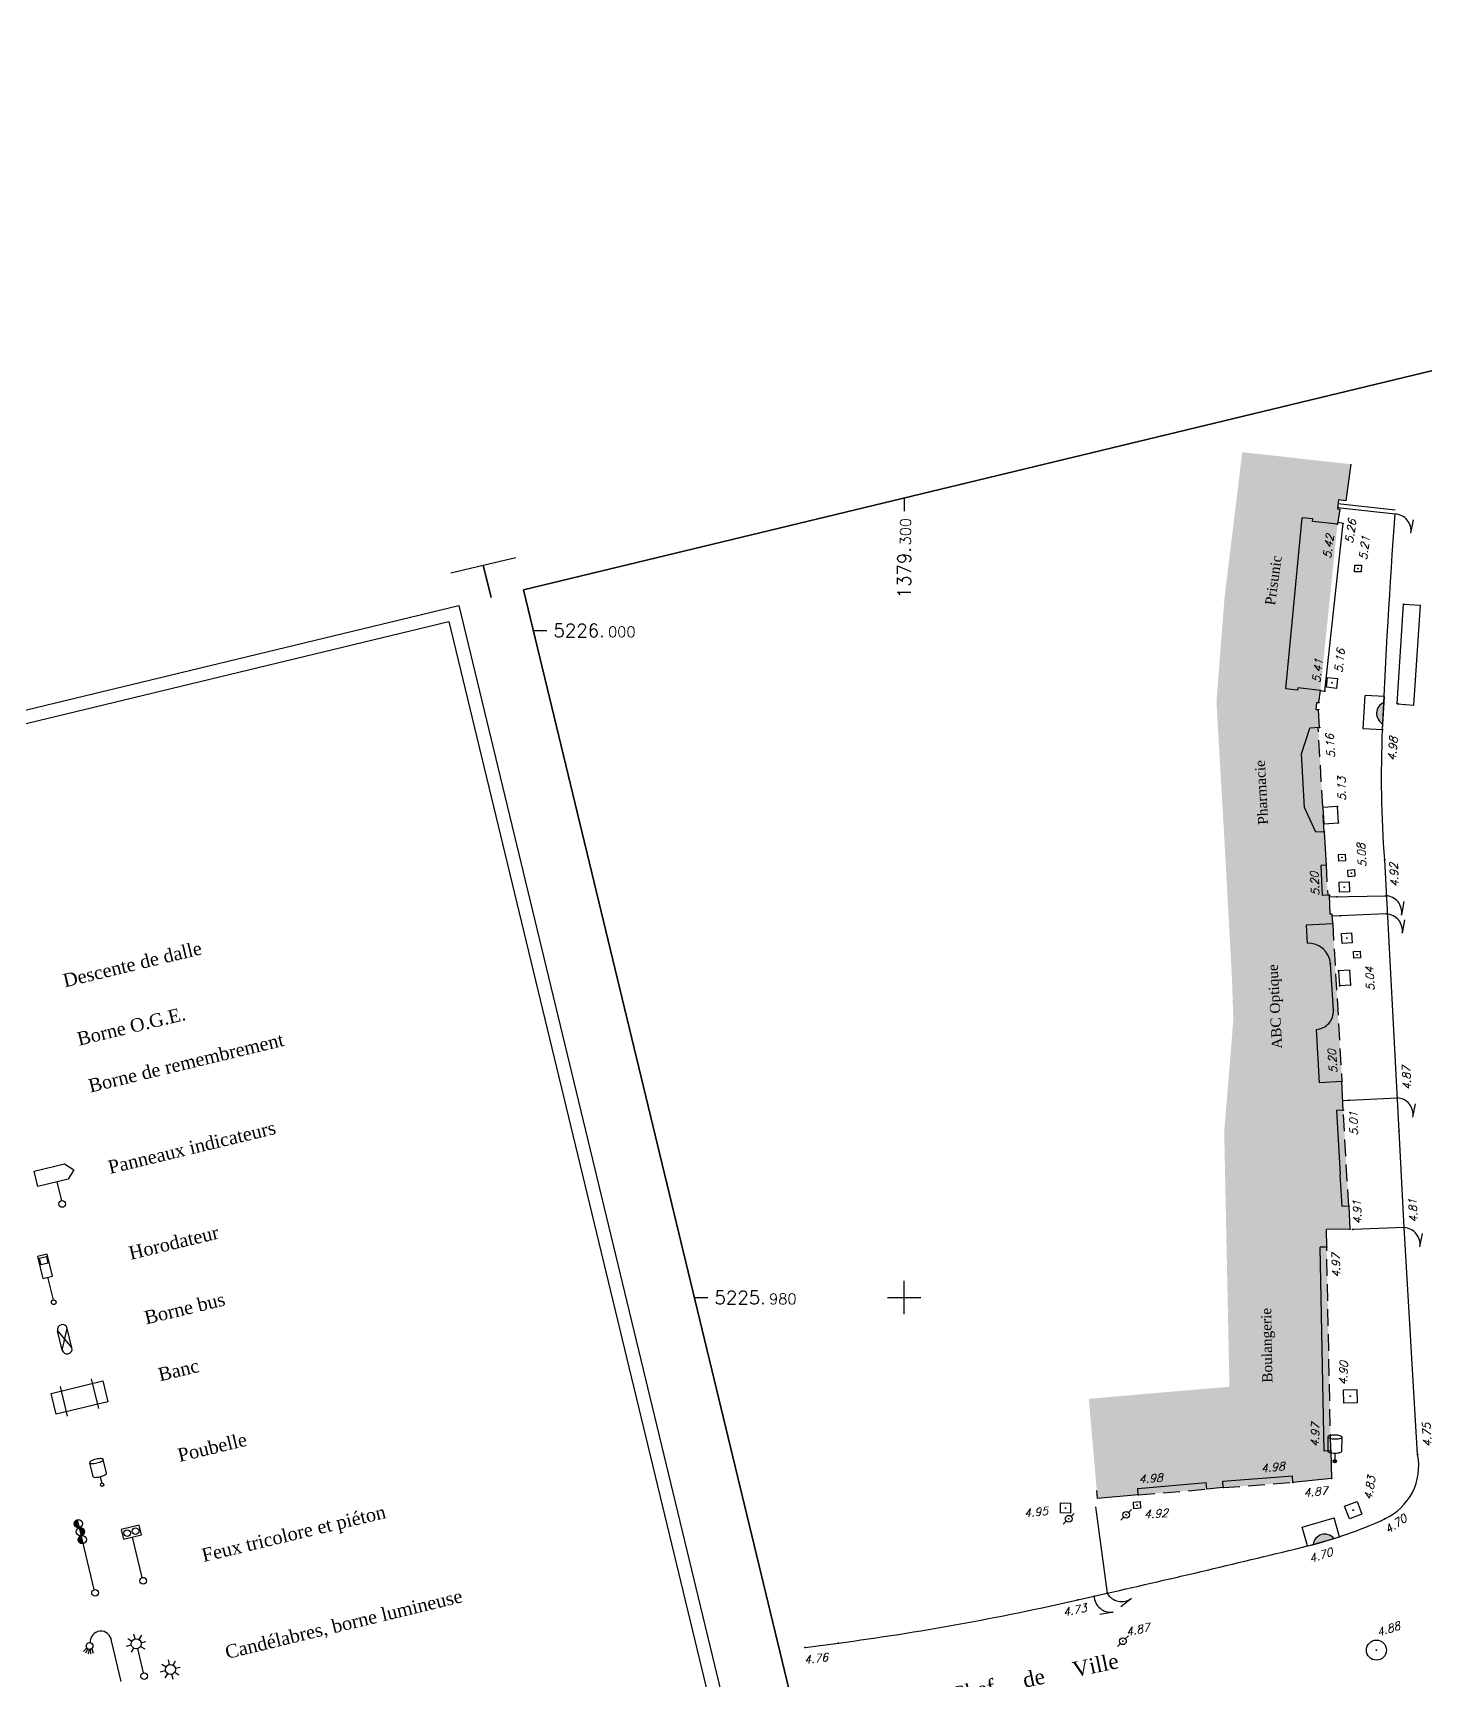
# Model space of a CAD drawing. Header units: metres. Extents: x 1379206 to 1379549, y 5225925 to 5226061.
# Drawn here: x 1379273.89 to 1379315.61, y 5225968.53 to 5226017.92 of the extents above; entities that cross this region are included whole.
import ezdxf
from ezdxf.enums import TextEntityAlignment as Align

# ---------------------------------------------------------------- set-up
doc = ezdxf.new("R2010")
doc.units = ezdxf.units.M
doc.header["$LTSCALE"] = 2
doc.header["$PDMODE"] = 32
doc.header["$PDSIZE"] = 0.02
doc.linetypes.add('CACHE', pattern=[0.375, 0.25, -0.125])
doc.layers.get('0').update_dxf_attribs({"color": 2})
for name, color, linetype in [('AEP_BC_RON', 4, 'Continuous'), ('BA_COMMERC', 7, 'Continuous'), ('BA_INDIVID', 7, 'Continuous'), ('BA_SEUIL', 8, 'Continuous'), ('BA_SURPLOM', 5, 'CACHE'), ('BA_VITRINE', 6, 'Continuous'), ('BANDE_PIET', 7, 'Continuous'), ('BORD_FE', 7, 'Continuous'), ('BORDURETTE', 7, 'Continuous'), ('CARTOUCHE', 7, 'Continuous'), ('EP_ACCODRA', 5, 'Continuous'), ('EP_AVALOIR', 5, 'Continuous'), ('Etat des Lieux', 7, 'Continuous'), ('EU_BRANCH', 3, 'Continuous'), ('EU_REGARD', 3, 'Continuous'), ('MO_POUBEL', 7, 'Continuous'), ('SYMBOLE', 7, 'Continuous'), ('TopoAlt', 7, 'Continuous'), ('Topojis', 7, 'Continuous'), ('TXT_NAT_BA', 7, 'Continuous'), ('TXT_ROUTE', 7, 'Continuous')]:
    doc.layers.add(name, color=color, linetype=linetype)
doc.styles.get("Standard").update_dxf_attribs({"font": 'romans.shx'})
doc.styles.add('TNR', font='times.ttf', dxfattribs={"width": 0.999})

# ---------------------------------------------------------------- blocks, each defined once
blk = doc.blocks.new('CB008')
blk.add_hatch(color=0).paths.add_polyline_path([(0.174, 0), (0.826, 0, 0.642037)])
at = {"color": 0}
for points in [[(0, 0.586), (1, 0.586)], [(0, 0), (0, 0.586)], [(1, 0), (1, 0.586)], [(0, 0), (0.174, 0)], [(0.174, 0), (0.826, 0)], [(0.826, 0), (1, 0)]]:
    blk.add_lwpolyline(points, dxfattribs=at)
blk.add_arc((0.5, -0.149), 0.358, 24.596, 155.404, dxfattribs=at)
blk = doc.blocks.new('Tcpoint')
at = {"color": 0}
blk.add_point((0, 0), dxfattribs=at)
at = {"layer": 'TopoAlt'}
blk.add_attdef('ALT', (0.2, 0.2), '', height=0.24, dxfattribs=at)
blk = doc.blocks.new('CB012')
at = {"color": 0}
blk.add_line((0, 0), (0, 0), dxfattribs=at)
blk.add_lwpolyline([(-0.1, -0.1), (-0.1, 0.1), (0.1, 0.1), (0.1, -0.1)], close=True, dxfattribs=at)
blk = doc.blocks.new('CB013')
at = {"color": 0}
blk.add_line((0, 0), (0, 0), dxfattribs=at)
blk.add_lwpolyline([(-0.15, -0.15), (-0.15, 0.15), (0.15, 0.15), (0.15, -0.15)], close=True, dxfattribs=at)
blk = doc.blocks.new('CB001')
at = {"color": 0, "linetype": 'Continuous'}
for p, q in [((0, 1), (0, 0)), ((0, 1), (1, 1)), ((0, 0), (1, 0)), ((1, 1), (1, 0))]:
    blk.add_line(p, q, dxfattribs=at)
blk = doc.blocks.new('CB014')
at = {"color": 0}
blk.add_line((0, 0), (0, 0), dxfattribs=at)
blk.add_lwpolyline([(-0.2, -0.2), (-0.2, 0.2), (0.2, 0.2), (0.2, -0.2)], close=True, dxfattribs=at)
blk = doc.blocks.new('u014')
at = {"color": 0}
blk.add_line((0, 0), (0, 0), dxfattribs=at)
blk.add_circle((0, 0), 0.3, dxfattribs=at)
blk = doc.blocks.new('a001')
at = {"color": 0}
for points in [[(0.160355, 0.160355), (0.070711, 0.070711)], [(-0.070711, -0.070711), (-0.160355, -0.160355)]]:
    blk.add_lwpolyline(points, dxfattribs=at)
blk.add_circle((0, 0), 0.1, dxfattribs=at)
blk = doc.blocks.new('CB020')
at = {"color": 0}
for p, q in [((-0.212, 0.729), (-0.212, 0.304)), ((0.212, 0.304), (0.212, 0.729)), ((0, 0.248), (0, 0.05))]:
    blk.add_line(p, q, dxfattribs=at)
blk.add_lwpolyline([(-0.212, 0.729, 0.254607), (-0.203, 0.712, 0.078184), (-0.15, 0.688, 0.037786), (-0.087, 0.677, 0.027603), (0, 0.672, 0.027603), (0.087, 0.677, 0.037786), (0.15, 0.688, 0.078184), (0.203, 0.712, 0.254607), (0.212, 0.729, 0.254607), (0.203, 0.745, 0.078184), (0.15, 0.769, 0.037786), (0.087, 0.781, 0.027603), (0, 0.785, 0.027603), (-0.087, 0.781, 0.037786), (-0.15, 0.769, 0.078184), (-0.203, 0.745, 0.254607)], format="xyb", close=True, dxfattribs=at)
blk.add_circle((0, 0), 0.05, dxfattribs=at)
for centre, radius, start, end in [((-0.192, 0.304), 0.0197, 180, 237.1376), ((-0.102, 0.445), 0.187, 237.1376, 255.0197), ((-0.041, 0.673), 0.423, 255.0197, 263.6754), ((0, 1.039), 0.792, 263.6754, 270), ((0, 1.039), 0.792, 270, 276.3246), ((0.041, 0.673), 0.423, 276.3246, 284.9803), ((0.102, 0.445), 0.187, 284.9803, 302.8624), ((0.192, 0.304), 0.0197, 302.8624, 0)]:
    blk.add_arc(centre, radius, start, end, dxfattribs=at)

msp = doc.modelspace()

# ---------------------------------------------------------------- hatches: boundary and pattern name
at = {"layer": 'BA_COMMERC'}
msp.add_hatch(color=9, dxfattribs=at).paths.add_polyline_path([(1379310.131, 5226005.347), (1379309.596, 5226000.935), (1379309.518, 5225999.926), (1379309.359, 5225997.856), (1379309.54, 5225994.713), (1379309.593, 5225993.796), (1379309.647, 5225992.803), (1379309.825, 5225989.535), (1379309.864, 5225988.318), (1379309.591, 5225984.978), (1379309.663, 5225981.45), (1379309.747, 5225977.322), (1379309.322, 5225977.29), (1379308.808, 5225977.246), (1379306.758, 5225977.069), (1379305.533, 5225976.963), (1379305.791, 5225973.975), (1379307.016, 5225974.08), (1379309.066, 5225974.257), (1379309.564, 5225974.3), (1379311.651, 5225974.458), (1379312.811, 5225974.571), (1379312.787, 5225975.402), (1379312.662, 5225981.511), (1379312.652, 5225982.04), (1379313.359, 5225982.054), (1379313.325, 5225982.742), (1379313.155, 5225985.618), (1379313.119, 5225986.48), (1379312.842, 5225991.208), (1379312.825, 5225991.496), (1379312.764, 5225991.492), (1379312.746, 5225992.062), (1379312.692, 5225992.059), (1379312.642, 5225992.967), (1379312.588, 5225993.964), (1379312.408, 5225997.087), (1379312.448, 5225997.09), (1379312.421, 5225997.624), (1379312.351, 5225997.626), (1379312.367, 5225997.846), (1379312.427, 5225997.844), (1379312.473, 5225998.204), (1379312.984, 5226003.186), (1379313.057, 5226003.64), (1379312.983, 5226003.65), (1379313.013, 5226003.919), (1379313.237, 5226003.888), (1379313.387, 5226004.986), (1379310.152, 5226005.344)])

# ---------------------------------------------------------------- linework, layer by layer
at = {"layer": 'BA_INDIVID'}
for points in [[(1379313.387, 5226004.986), (1379313.237, 5226003.888), (1379313.013, 5226003.919), (1379312.983, 5226003.65), (1379313.057, 5226003.64), (1379312.984, 5226003.186)], [(1379312.984, 5226003.186), (1379312.239, 5226003.267), (1379312.247, 5226003.346), (1379311.929, 5226003.381)], [(1379312.473, 5225998.204), (1379311.797, 5225998.278), (1379311.789, 5225998.208), (1379311.441, 5225998.246)], [(1379312.448, 5225997.09), (1379312.421, 5225997.624), (1379312.351, 5225997.626), (1379312.367, 5225997.846), (1379312.427, 5225997.844), (1379312.473, 5225998.204)], [(1379312.448, 5225997.09), (1379312.159, 5225997.073)], [(1379312.588, 5225993.964), (1379312.338, 5225993.949)], [(1379312.642, 5225992.967), (1379312.483, 5225992.958)], [(1379312.746, 5225992.062), (1379312.54, 5225992.051)], [(1379312.842, 5225991.208), (1379312.825, 5225991.496), (1379312.764, 5225991.492), (1379312.746, 5225992.062)], [(1379312.842, 5225991.208), (1379312.044, 5225991.162)], [(1379313.119, 5225986.48), (1379312.45, 5225986.441)], [(1379313.155, 5225985.618), (1379313.119, 5225986.48)], [(1379313.155, 5225985.618), (1379312.955, 5225985.606)], [(1379313.325, 5225982.742), (1379313.125, 5225982.73)], [(1379313.359, 5225982.054), (1379312.652, 5225982.04)], [(1379312.662, 5225981.511), (1379312.652, 5225982.04)], [(1379312.662, 5225981.511), (1379312.463, 5225981.507)], [(1379312.787, 5225975.402), (1379312.587, 5225975.398)], [(1379309.564, 5225974.3), (1379309.549, 5225974.499)], [(1379311.651, 5225974.458), (1379311.636, 5225974.657)], [(1379307.016, 5225974.08), (1379305.791, 5225973.975), (1379305.77, 5225974.214)], [(1379307.016, 5225974.08), (1379306.999, 5225974.279)], [(1379309.066, 5225974.257), (1379309.049, 5225974.456)]]:
    msp.add_lwpolyline(points, dxfattribs=at)
at = {"layer": 'BA_INDIVID', "flags": 128}
for points in [[(1379312.588, 5225993.964), (1379312.642, 5225992.967)], [(1379313.325, 5225982.742), (1379313.359, 5225982.054)], [(1379312.787, 5225975.402), (1379312.811, 5225974.571), (1379311.651, 5225974.458)], [(1379309.564, 5225974.3), (1379309.066, 5225974.257)]]:
    msp.add_lwpolyline(points, dxfattribs=at)
at = {"layer": 'BA_SEUIL', "flags": 128}
for points in [[(1379311.441, 5225998.246), (1379311.929, 5226003.381)], [(1379311.995, 5225994.69), (1379311.903, 5225996.298)], [(1379312.483, 5225992.958), (1379312.532, 5225992.051)]]:
    msp.add_lwpolyline(points, dxfattribs=at)
at = {"layer": 'BA_SEUIL'}
for points in [[(1379312.044, 5225991.162), (1379312.075, 5225990.625)], [(1379312.45, 5225986.441), (1379312.356, 5225988.04)], [(1379313.125, 5225982.73), (1379313.069, 5225983.688)], [(1379312.587, 5225975.398), (1379312.463, 5225981.507)]]:
    msp.add_lwpolyline(points, dxfattribs=at)
at = {"layer": 'BA_SURPLOM', "flags": 128}
for points in [[(1379312.588, 5225993.964), (1379312.408, 5225997.087)], [(1379312.642, 5225992.967), (1379312.692, 5225992.059)], [(1379312.842, 5225991.208), (1379313.119, 5225986.48)], [(1379313.325, 5225982.742), (1379313.155, 5225985.618)], [(1379312.787, 5225975.402), (1379312.662, 5225981.511)], [(1379307.016, 5225974.08), (1379309.066, 5225974.257)], [(1379309.564, 5225974.3), (1379311.651, 5225974.458)]]:
    msp.add_lwpolyline(points, dxfattribs=at)
at = {"layer": 'BA_VITRINE', "flags": 128}
for points in [[(1379311.903, 5225996.298), (1379312.159, 5225997.073)], [(1379312.338, 5225993.949), (1379311.995, 5225994.69)], [(1379312.864, 5225988.613), (1379312.777, 5225990.004)], [(1379312.955, 5225985.606), (1379313.069, 5225983.688)], [(1379309.549, 5225974.499), (1379311.636, 5225974.657)]]:
    msp.add_lwpolyline(points, dxfattribs=at)
at = {"layer": 'BA_VITRINE'}
msp.add_lwpolyline([(1379306.999, 5225974.279), (1379309.049, 5225974.456)], dxfattribs=at)
for centre, radius, start, end in [((1379312.114, 5225989.962), 0.664, 3.6013, 93.3475), ((1379312.325, 5225988.579), 0.54, 273.3475, 3.6013)]:
    msp.add_arc(centre, radius, start, end, dxfattribs=at)
at = {"layer": 'BANDE_PIET'}
for points in [[(1379314.772, 5225997.799), (1379314.968, 5226000.789)], [(1379314.968, 5226000.789), (1379315.473, 5226000.756)], [(1379315.277, 5225997.766), (1379315.473, 5226000.756)], [(1379314.772, 5225997.799), (1379315.277, 5225997.766)]]:
    msp.add_lwpolyline(points, dxfattribs=at)
at = {"layer": 'BORD_FE'}
msp.add_lwpolyline([(1379297.027, 5225969.503), (1379298.025, 5225969.638, 0.022404), (1379305.202, 5225970.936), (1379306.08, 5225971.135, 0.004776), (1379312.085, 5225972.552, 0.047673), (1379314.402, 5225973.363, 0.346445), (1379315.389, 5225975.296), (1379314.982, 5225982.096), (1379314.831, 5225984.993), (1379314.401, 5225993.124, -0.0297), (1379314.339, 5225997.022, -0.007014), (1379314.712, 5226003.494)], format="xyb", dxfattribs=at)
at = {"layer": 'BORDURETTE'}
msp.add_lwpolyline([(1379312.472, 5225998.199), (1379312.606, 5225998.183), (1379313.152, 5226003.209), (1379312.992, 5226003.235)], dxfattribs=at)
at = {"layer": 'CARTOUCHE', "color": 0}
for p, q in [((1379275.582, 5225975.046), (1379275.681, 5225974.634)), ((1379276.094, 5225974.733), (1379275.994, 5225975.146)), ((1379275.901, 5225974.628), (1379275.947, 5225974.436))]:
    msp.add_line(p, q, dxfattribs=at)
at = {"layer": 'CARTOUCHE', "flags": 128}
msp.add_lwpolyline([(1379288.591, 5226001.221), (1379531.615, 5226059.866), (1379545.08, 5226004.068), (1379302.055, 5225945.423)], close=True, dxfattribs=at)
msp.add_lwpolyline([(1379287.619, 5226000.987), (1379287.384, 5226001.959), (1379288.356, 5226002.193)], dxfattribs=at)
at = {"layer": 'CARTOUCHE'}
msp.add_lwpolyline([(1379286.412, 5226001.724), (1379287.384, 5226001.959), (1379287.619, 5226000.987)], dxfattribs=at)
for points in [[(1379247.763, 5225991.369), (1379286.646, 5226000.752), (1379300.111, 5225944.954), (1379261.227, 5225935.57)], [(1379248.245, 5225991.074), (1379286.351, 5226000.269), (1379299.629, 5225945.249), (1379261.522, 5225936.053)]]:
    msp.add_lwpolyline(points, close=True, dxfattribs=at)
at = {"layer": 'CARTOUCHE', "color": 0}
for points in [[(1379273.924, 5225983.787), (1379274.831, 5225984.006), (1379275.113, 5225983.834), (1379274.941, 5225983.553), (1379274.034, 5225983.334)], [(1379274.474, 5225980.643), (1379274.474, 5225980.643), (1379274.316, 5225981.304), (1379274.018, 5225981.233), (1379274.179, 5225980.572), (1379274.179, 5225980.572)], [(1379274.086, 5225981.18), (1379274.288, 5225981.228), (1379274.336, 5225981.027), (1379274.135, 5225980.979)], [(1379274.428, 5225977.124), (1379275.984, 5225977.5), (1379276.134, 5225976.878), (1379274.578, 5225976.502)], [(1379276.6, 5225972.752), (1379277.143, 5225972.883), (1379277.073, 5225973.174), (1379276.53, 5225973.043)]]:
    msp.add_lwpolyline(points, close=True, dxfattribs=at)
for points in [[(1379274.601, 5225983.471), (1379274.738, 5225982.904)], [(1379274.326, 5225980.607), (1379274.326, 5225980.607), (1379274.49, 5225979.927)], [(1379274.762, 5225978.423), (1379274.622, 5225979.006)], [(1379274.622, 5225979.006), (1379275.054, 5225978.493)], [(1379274.762, 5225978.423), (1379274.913, 5225979.076)], [(1379275.054, 5225978.493), (1379274.913, 5225979.076)], [(1379275.855, 5225976.669), (1379275.64, 5225977.558)], [(1379274.922, 5225976.444), (1379274.707, 5225977.333)], [(1379275.724, 5225971.242), (1379275.217, 5225973.342)], [(1379277.163, 5225971.607), (1379276.872, 5225972.818)]]:
    msp.add_lwpolyline(points, dxfattribs=at)
msp.add_lwpolyline([(1379275.582, 5225975.046, 0.254607), (1379275.594, 5225975.032, 0.078184), (1379275.652, 5225975.022, 0.037786), (1379275.715, 5225975.025, 0.027603), (1379275.801, 5225975.041, 0.027603), (1379275.885, 5225975.066, 0.037786), (1379275.943, 5225975.092, 0.078184), (1379275.989, 5225975.128, 0.254607), (1379275.994, 5225975.146, 0.254607), (1379275.981, 5225975.16, 0.078184), (1379275.924, 5225975.17, 0.037786), (1379275.861, 5225975.167, 0.027603), (1379275.775, 5225975.151, 0.027603), (1379275.691, 5225975.126, 0.037786), (1379275.633, 5225975.1, 0.078184), (1379275.587, 5225975.064, 0.254607)], format="xyb", close=True, dxfattribs=at)
at = {"layer": 'CARTOUCHE', "color": 0, "const_width": 0.124}
for points in [[(1379275.232, 5225973.282, 0.414214), (1379275.186, 5225973.207, 1)], [(1379275.186, 5225973.207, 0.414214), (1379275.261, 5225973.161, 1)], [(1379275.319, 5225972.921, 0.414214), (1379275.364, 5225972.996, 0.414214), (1379275.29, 5225973.041, 1)], [(1379275.348, 5225972.801, 0.414214), (1379275.302, 5225972.726, 1)], [(1379275.302, 5225972.726, 0.414214), (1379275.377, 5225972.681, 1)]]:
    msp.add_lwpolyline(points, format="xyb", dxfattribs=at)
at = {"layer": 'CARTOUCHE', "color": 6}
for points in [[(1379276.534, 5225968.485), (1379276.238, 5225969.71)], [(1379276.689, 5225969.549), (1379276.835, 5225969.584)], [(1379276.724, 5225969.776), (1379276.852, 5225969.698)], [(1379276.945, 5225969.765), (1379276.91, 5225969.911)], [(1379277.137, 5225969.875), (1379277.059, 5225969.747)], [(1379277.126, 5225969.654), (1379277.272, 5225969.69)], [(1379275.498, 5225969.497), (1379275.403, 5225969.391)], [(1379275.528, 5225969.467), (1379275.465, 5225969.342)], [(1379275.566, 5225969.453), (1379275.537, 5225969.316)], [(1379275.603, 5225969.454), (1379275.611, 5225969.313)], [(1379275.646, 5225969.475), (1379275.694, 5225969.339)], [(1379276.902, 5225969.491), (1379276.824, 5225969.363)], [(1379277.016, 5225969.473), (1379277.016, 5225969.473), (1379277.191, 5225968.744)], [(1379277.108, 5225969.541), (1379277.236, 5225969.463)], [(1379277.935, 5225969.14), (1379277.97, 5225968.995)], [(1379278.083, 5225968.977), (1379278.161, 5225969.105)], [(1379277.713, 5225968.778), (1379277.859, 5225968.814)], [(1379277.749, 5225969.005), (1379277.877, 5225968.927)], [(1379277.849, 5225968.593), (1379277.927, 5225968.721)], [(1379278.04, 5225968.703), (1379278.075, 5225968.557)], [(1379278.133, 5225968.771), (1379278.261, 5225968.692)], [(1379278.151, 5225968.884), (1379278.297, 5225968.919)]]:
    msp.add_lwpolyline(points, dxfattribs=at)
at = {"layer": 'CARTOUCHE', "color": 0}
for centre, radius in [((1379274.761, 5225982.806), 0.1), ((1379274.507, 5225979.859), 0.07), ((1379275.959, 5225974.388), 0.05), ((1379275.246, 5225973.222), 0.124), ((1379275.304, 5225972.981), 0.124), ((1379276.711, 5225972.933), 0.1), ((1379276.962, 5225972.994), 0.1), ((1379275.362, 5225972.741), 0.124), ((1379277.187, 5225971.51), 0.1), ((1379275.747, 5225971.145), 0.1)]:
    msp.add_circle(centre, radius, dxfattribs=at)
at = {"layer": 'CARTOUCHE', "color": 6}
for centre, radius in [((1379275.582, 5225969.552), 0.101), ((1379276.98, 5225969.619), 0.15), ((1379277.215, 5225968.647), 0.1), ((1379278.005, 5225968.849), 0.15)]:
    msp.add_circle(centre, radius, dxfattribs=at)
at = {"layer": 'CARTOUCHE', "color": 0}
for centre, radius, start, end in [((1379274.767, 5225979.041), 0.15, 13.5668, 193.5668), ((1379274.908, 5225978.458), 0.15, 193.5668, 13.5668), ((1379275.7, 5225974.638), 0.0197, 193.5668, 250.7045), ((1379275.756, 5225974.796), 0.187, 250.7045, 268.5865), ((1379275.761, 5225975.032), 0.423, 268.5865, 277.2422), ((1379275.715, 5225975.398), 0.792, 277.2422, 283.5668), ((1379275.715, 5225975.398), 0.792, 283.5668, 289.8914), ((1379275.84, 5225975.051), 0.423, 289.8914, 298.5472), ((1379275.953, 5225974.844), 0.187, 298.5472, 316.4292), ((1379276.074, 5225974.729), 0.0197, 316.4292, 13.5668)]:
    msp.add_arc(centre, radius, start, end, dxfattribs=at)
at = {"layer": 'CARTOUCHE', "color": 6}
msp.add_arc((1379275.921, 5225969.68), 0.318, 5.4367, 185.4367, dxfattribs=at)
at = {"layer": 'EP_ACCODRA', "flags": 128}
for points in [[(1379312.987, 5226003.69), (1379314.712, 5226003.494)], [(1379313.001, 5226003.81), (1379314.712, 5226003.622)], [(1379312.748, 5225992.01), (1379314.435, 5225992.048)], [(1379314.455, 5225991.5), (1379312.829, 5225991.43)], [(1379313.143, 5225985.907), (1379314.774, 5225985.988)], [(1379314.982, 5225982.096), (1379313.446, 5225982.04)], [(1379305.735, 5225973.729), (1379306.08, 5225971.135)], [(1379306.262, 5225970.566), (1379305.859, 5225970.498)], [(1379306.813, 5225970.981), (1379306.491, 5225970.729)]]:
    msp.add_lwpolyline(points, dxfattribs=at)
at = {"layer": 'EP_ACCODRA'}
for points in [[(1379315.187, 5226002.915), (1379315.262, 5226003.317)], [(1379314.91, 5225991.47), (1379314.985, 5225991.871)], [(1379314.931, 5225990.922), (1379315.005, 5225991.323)], [(1379315.249, 5225985.41), (1379315.323, 5225985.811)], [(1379315.457, 5225981.518), (1379315.532, 5225981.919)]]:
    msp.add_lwpolyline(points, dxfattribs=at)
for centre, start, end in [((1379314.686, 5226002.988), 351.7217, 87.0591), ((1379314.409, 5225991.542), 351.7217, 87.0591), ((1379314.429, 5225990.994), 351.7217, 87.0591), ((1379314.748, 5225985.483), 351.7217, 87.0591), ((1379314.956, 5225981.591), 351.7217, 87.0591), ((1379306.198, 5225971.068), 181.9048, 277.2422), ((1379306.516, 5225971.392), 210.4669, 305.8043)]:
    msp.add_arc(centre, 0.506, start, end, dxfattribs=at)
at = {"layer": 'Etat des Lieux'}
for p, q in [((1379300, 5226003.974), (1379300, 5226003.574)), ((1379288.885, 5226000), (1379289.285, 5226000)), ((1379300, 5225979.5), (1379300, 5225980.5)), ((1379293.712, 5225980), (1379294.112, 5225980)), ((1379299.5, 5225980), (1379300.5, 5225980))]:
    msp.add_line(p, q, dxfattribs=at)
at = {"layer": 'Etat des Lieux', "flags": 128}
msp.add_lwpolyline([(1379302.055, 5225945.423), (1379545.08, 5226004.068), (1379531.615, 5226059.866), (1379288.591, 5226001.221)], close=True, dxfattribs=at)
at = {"layer": 'SYMBOLE', "flags": 128}
msp.add_lwpolyline([(1379312.574, 5225994.207), (1379313.014, 5225994.232), (1379312.985, 5225994.718), (1379312.546, 5225994.692)], close=True, dxfattribs=at)

# ---------------------------------------------------------------- block references
at = {"layer": 'AEP_BC_RON', "rotation": 359.5638940269182}
for p in [(1379304.93, 5225973.369), (1379306.652, 5225973.485), (1379306.556, 5225969.694)]:
    msp.add_blockref('a001', p, dxfattribs=at)
at = {"layer": 'EP_AVALOIR'}
for p, rotation in [((1379314.339, 5225997.022), 86.70070757908904), ((1379312.085, 5225972.552), 16.04920618737698)]:
    msp.add_blockref('CB008', p, dxfattribs=dict(at, rotation=rotation))
at = {"layer": 'EU_BRANCH'}
for name, p, rotation in [('CB013', (1379312.821, 5225998.43), 83.79760279618257), ('CB013', (1379313.191, 5225992.308), 273.0331215587182), ('CB013', (1379313.269, 5225990.778), 93.34754304482375), ('CB014', (1379313.368, 5225977.042), 91.17014403995863), ('CB013', (1379304.835, 5225973.689), 359.5638940269182), ('CB014', (1379313.458, 5225973.625), 200.6823156869733)]:
    msp.add_blockref(name, p, dxfattribs=dict(at, rotation=rotation))
at = {"layer": 'EU_REGARD', "rotation": 359.5638940269182}
msp.add_blockref('u014', (1379314.153, 5225969.429), dxfattribs=at)
at = {"layer": 'MO_POUBEL', "rotation": 359.5638940269182}
msp.add_blockref('CB020', (1379312.905, 5225975.09), dxfattribs=at)
at = {"layer": 'SYMBOLE'}
for p, rotation in [((1379313.601, 5226001.862), 359.5638940269182), ((1379313.12, 5225993.189), 270.9068291018216), ((1379313.402, 5225992.724), 273.0331215587182), ((1379313.574, 5225990.278), 273.0331215587182), ((1379306.977, 5225973.773), 4.929051768421803)]:
    msp.add_blockref('CB012', p, dxfattribs=dict(at, rotation=rotation))
at = {"layer": 'SYMBOLE', "xscale": 0.4545796037351629, "yscale": 0.328230469537692, "rotation": 273.7446097343495}
msp.add_blockref('CB001', (1379313.016, 5225989.796), dxfattribs=at)
at = {"layer": 'Topojis'}
ref = msp.add_blockref('Tcpoint', (1379312.984, 5226003.186), dxfattribs=dict(at, rotation=74.10954788647196))
ref.add_attrib('ALT', '5.42', (1379312.788, 5226002.146), dxfattribs={"layer": 'TopoAlt', "height": 0.24, "rotation": 82.2796, "oblique": 18})
ref = msp.add_blockref('Tcpoint', (1379313.152, 5226003.209), dxfattribs=dict(at, rotation=74.10954788647196))
ref.add_attrib('ALT', '5.26', (1379313.449, 5226002.599), dxfattribs={"layer": 'TopoAlt', "height": 0.24, "rotation": 82.0293, "oblique": 18})
ref = msp.add_blockref('Tcpoint', (1379313.601, 5226001.862), dxfattribs=dict(at, rotation=74.10954788647196))
ref.add_attrib('ALT', '5.21', (1379313.865, 5226002.099), dxfattribs={"layer": 'TopoAlt', "height": 0.24, "rotation": 83.0489, "oblique": 18})
at = {"layer": 'Topojis', "rotation": 74.10954788647196}
for p in [(1379314.968, 5226000.789), (1379312.427, 5225997.844), (1379312.606, 5225998.183), (1379314.8, 5225997.797), (1379312.421, 5225997.624), (1379314.339, 5225997.022), (1379312.588, 5225993.964), (1379313.014, 5225994.232), (1379313.12, 5225993.189), (1379314.401, 5225993.124), (1379313.191, 5225992.308), (1379312.746, 5225992.062), (1379312.971, 5225992.015), (1379313.068, 5225991.44), (1379314.455, 5225991.5), (1379312.842, 5225991.208), (1379313.269, 5225990.778), (1379312.777, 5225990.004), (1379313.016, 5225989.796), (1379313.046, 5225989.342), (1379313.373, 5225989.365), (1379312.864, 5225988.613), (1379313.341, 5225985.917), (1379314.831, 5225984.993), (1379313.325, 5225982.742), (1379313.446, 5225982.04), (1379312.905, 5225975.09), (1379309.564, 5225974.3), (1379304.93, 5225973.369), (1379306.652, 5225973.485), (1379312.085, 5225972.552), (1379306.08, 5225971.135), (1379305.202, 5225970.936), (1379298.025, 5225969.638)]:
    msp.add_blockref('Tcpoint', p, dxfattribs=at)
at = {"layer": 'Topojis'}
ref = msp.add_blockref('Tcpoint', (1379312.821, 5225998.43), dxfattribs=dict(at, rotation=74.10954788647196))
ref.add_attrib('ALT', '5.16', (1379313.133, 5225998.721), dxfattribs={"layer": 'TopoAlt', "height": 0.24, "rotation": 84.3071, "oblique": 18})
ref = msp.add_blockref('Tcpoint', (1379312.473, 5225998.204), dxfattribs=dict(at, rotation=74.10954788647196))
ref.add_attrib('ALT', '5.41', (1379312.465, 5225998.418), dxfattribs={"layer": 'TopoAlt', "height": 0.24, "rotation": 83.4797, "oblique": 18})
ref = msp.add_blockref('Tcpoint', (1379312.448, 5225997.09), dxfattribs=dict(at, rotation=74.10954788647196))
ref.add_attrib('ALT', '5.16', (1379312.914, 5225996.184), dxfattribs={"layer": 'TopoAlt', "height": 0.24, "rotation": 93.5954, "oblique": 18})
ref = msp.add_blockref('Tcpoint', (1379314.339, 5225997.022), dxfattribs=dict(at, rotation=74.10954788647196))
ref.add_attrib('ALT', '4.98', (1379314.73, 5225996.081), dxfattribs={"layer": 'TopoAlt', "height": 0.24, "rotation": 85.3086, "oblique": 18})
ref = msp.add_blockref('Tcpoint', (1379312.985, 5225994.718), dxfattribs=dict(at, rotation=74.10954788647196))
ref.add_attrib('ALT', '5.13', (1379313.235, 5225994.893), dxfattribs={"layer": 'TopoAlt', "height": 0.24, "rotation": 90.5747, "oblique": 18})
ref = msp.add_blockref('Tcpoint', (1379313.402, 5225992.724), dxfattribs=dict(at, rotation=74.10954788647196))
ref.add_attrib('ALT', '5.08', (1379313.852, 5225992.905), dxfattribs={"layer": 'TopoAlt', "height": 0.24, "rotation": 93.6225, "oblique": 18})
ref = msp.add_blockref('Tcpoint', (1379312.642, 5225992.967), dxfattribs=dict(at, rotation=74.10954788647196))
ref.add_attrib('ALT', '5.20', (1379312.446, 5225992.051), dxfattribs={"layer": 'TopoAlt', "height": 0.24, "rotation": 92.9892, "oblique": 18})
ref = msp.add_blockref('Tcpoint', (1379314.435, 5225992.048), dxfattribs=dict(at, rotation=74.10954788647196))
ref.add_attrib('ALT', '4.92', (1379314.82, 5225992.311), dxfattribs={"layer": 'TopoAlt', "height": 0.24, "rotation": 92.6239, "oblique": 18})
ref = msp.add_blockref('Tcpoint', (1379313.574, 5225990.278), dxfattribs=dict(at, rotation=74.10954788647196))
ref.add_attrib('ALT', '5.04', (1379314.094, 5225989.198), dxfattribs={"layer": 'TopoAlt', "height": 0.24, "rotation": 92.3455, "oblique": 18})
ref = msp.add_blockref('Tcpoint', (1379313.119, 5225986.48), dxfattribs=dict(at, rotation=74.10954788647196))
ref.add_attrib('ALT', '5.20', (1379312.981, 5225986.727), dxfattribs={"layer": 'TopoAlt', "height": 0.24, "rotation": 93.7331, "oblique": 18})
ref = msp.add_blockref('Tcpoint', (1379314.774, 5225985.988), dxfattribs=dict(at, rotation=74.10954788647196))
ref.add_attrib('ALT', '4.87', (1379315.193, 5225986.222), dxfattribs={"layer": 'TopoAlt', "height": 0.24, "rotation": 92.367, "oblique": 18})
ref = msp.add_blockref('Tcpoint', (1379313.155, 5225985.618), dxfattribs=dict(at, rotation=74.10954788647196))
ref.add_attrib('ALT', '5.01', (1379313.594, 5225984.858), dxfattribs={"layer": 'TopoAlt', "height": 0.24, "rotation": 90.9355, "oblique": 18})
ref = msp.add_blockref('Tcpoint', (1379313.359, 5225982.054), dxfattribs=dict(at, rotation=74.10954788647196))
ref.add_attrib('ALT', '4.91', (1379313.711, 5225982.2), dxfattribs={"layer": 'TopoAlt', "height": 0.24, "rotation": 92.2257, "oblique": 18})
ref = msp.add_blockref('Tcpoint', (1379314.982, 5225982.096), dxfattribs=dict(at, rotation=74.10954788647196))
ref.add_attrib('ALT', '4.81', (1379315.387, 5225982.244), dxfattribs={"layer": 'TopoAlt', "height": 0.24, "rotation": 92.7158, "oblique": 18})
ref = msp.add_blockref('Tcpoint', (1379312.662, 5225981.511), dxfattribs=dict(at, rotation=74.10954788647196))
ref.add_attrib('ALT', '4.97', (1379313.066, 5225980.595), dxfattribs={"layer": 'TopoAlt', "height": 0.24, "rotation": 90.7735, "oblique": 18})
ref = msp.add_blockref('Tcpoint', (1379313.368, 5225977.042), dxfattribs=dict(at, rotation=74.10954788647196))
ref.add_attrib('ALT', '4.90', (1379313.273, 5225977.365), dxfattribs={"layer": 'TopoAlt', "height": 0.24, "rotation": 88.1395, "oblique": 18})
ref = msp.add_blockref('Tcpoint', (1379312.787, 5225975.402), dxfattribs=dict(at, rotation=74.10954788647196))
ref.add_attrib('ALT', '4.97', (1379312.426, 5225975.513), dxfattribs={"layer": 'TopoAlt', "height": 0.24, "rotation": 88.5264, "oblique": 18})
ref = msp.add_blockref('Tcpoint', (1379315.389, 5225975.296), dxfattribs=dict(at, rotation=74.10954788647196))
ref.add_attrib('ALT', '4.75', (1379315.803, 5225975.522), dxfattribs={"layer": 'TopoAlt', "height": 0.24, "rotation": 92.7628, "oblique": 18})
ref = msp.add_blockref('Tcpoint', (1379311.651, 5225974.458), dxfattribs=dict(at, rotation=74.10954788647196))
ref.add_attrib('ALT', '4.98', (1379310.701, 5225974.751), dxfattribs={"layer": 'TopoAlt', "height": 0.24, "rotation": 6.3776, "oblique": 18})
ref = msp.add_blockref('Tcpoint', (1379307.016, 5225974.08), dxfattribs=dict(at, rotation=74.10954788647196))
ref.add_attrib('ALT', '4.98', (1379307.036, 5225974.432), dxfattribs={"layer": 'TopoAlt', "height": 0.24, "rotation": 4.4241, "oblique": 18})
ref = msp.add_blockref('Tcpoint', (1379312.811, 5225974.571), dxfattribs=dict(at, rotation=74.10954788647196))
ref.add_attrib('ALT', '4.87', (1379311.98, 5225974.023), dxfattribs={"layer": 'TopoAlt', "height": 0.24, "rotation": 5.6672, "oblique": 18})
ref = msp.add_blockref('Tcpoint', (1379313.458, 5225973.625), dxfattribs=dict(at, rotation=74.10954788647196))
ref.add_attrib('ALT', '4.83', (1379314.02, 5225973.912), dxfattribs={"layer": 'TopoAlt', "height": 0.24, "rotation": 81.6775, "oblique": 18})
ref = msp.add_blockref('Tcpoint', (1379304.835, 5225973.689), dxfattribs=dict(at, rotation=74.10954788647196))
ref.add_attrib('ALT', '4.95', (1379303.603, 5225973.411), dxfattribs={"layer": 'TopoAlt', "height": 0.24, "rotation": 5.9682, "oblique": 18})
ref = msp.add_blockref('Tcpoint', (1379306.977, 5225973.773), dxfattribs=dict(at, rotation=74.10954788647196))
ref.add_attrib('ALT', '4.92', (1379307.192, 5225973.381), dxfattribs={"layer": 'TopoAlt', "height": 0.24, "rotation": 3.5253, "oblique": 18})
ref = msp.add_blockref('Tcpoint', (1379314.402, 5225973.363), dxfattribs=dict(at, rotation=74.10954788647196))
ref.add_attrib('ALT', '4.70', (1379314.501, 5225972.905), dxfattribs={"layer": 'TopoAlt', "height": 0.24, "rotation": 34.7761, "oblique": 18})
ref = msp.add_blockref('Tcpoint', (1379312.085, 5225972.552), dxfattribs=dict(at, rotation=74.10954788647196))
ref.add_attrib('ALT', '4.70', (1379312.18, 5225972.047), dxfattribs={"layer": 'TopoAlt', "height": 0.24, "rotation": 18.0746, "oblique": 18})
ref = msp.add_blockref('Tcpoint', (1379305.691, 5225971.051), dxfattribs=dict(at, rotation=74.10954788647196))
ref.add_attrib('ALT', '4.73', (1379304.785, 5225970.437), dxfattribs={"layer": 'TopoAlt', "height": 0.24, "rotation": 12.2098, "oblique": 18})
ref = msp.add_blockref('Tcpoint', (1379306.556, 5225969.694), dxfattribs=dict(at, rotation=74.10954788647196))
ref.add_attrib('ALT', '4.87', (1379306.674, 5225969.844), dxfattribs={"layer": 'TopoAlt', "height": 0.24, "rotation": 12.6374, "oblique": 18})
ref = msp.add_blockref('Tcpoint', (1379314.153, 5225969.429), dxfattribs=dict(at, rotation=74.10954788647196))
ref.add_attrib('ALT', '4.88', (1379314.205, 5225969.837), dxfattribs={"layer": 'TopoAlt', "height": 0.24, "rotation": 18.196, "oblique": 18})
ref = msp.add_blockref('Tcpoint', (1379297.027, 5225969.503), dxfattribs=dict(at, rotation=74.10954788647196))
ref.add_attrib('ALT', '4.76', (1379297.013, 5225969.013), dxfattribs={"layer": 'TopoAlt', "height": 0.24, "rotation": 7.2473, "oblique": 18})

# ---------------------------------------------------------------- texts
at = {"layer": 'CARTOUCHE', "style": 'TNR', "width": 0.999}
for s, p in [('Descente de dalle', (1379274.843, 5225989.298)), ('Borne O.G.E.', (1379275.266, 5225987.549)), ('Borne de remembrement', (1379275.605, 5225986.144)), ('Panneaux indicateurs', (1379276.193, 5225983.705)), ('Horodateur', (1379276.814, 5225981.13)), ('Borne bus', (1379277.282, 5225979.193)), ('Banc', (1379277.694, 5225977.485)), ('Poubelle', (1379278.278, 5225975.068)), ('Feux tricolore et piéton', (1379279.001, 5225972.069)), ('Candélabres, borne lumineuse', (1379279.703, 5225969.162))]:
    msp.add_text(s, height=0.4, rotation=13.5668, dxfattribs=at).set_placement(p)
at = {"layer": 'Etat des Lieux'}
for s, height, p in [('300', 0.32, (1379300.2, 5226003.374)), ('1379.', 0.4, (1379300.2, 5226002.506))]:
    msp.add_text(s, height=height, rotation=90, dxfattribs=at).set_placement(p, align=Align.RIGHT)
for s, height, p in [('5226.', 0.4, (1379289.485, 5225999.8)), ('000', 0.32, (1379291.123, 5225999.8)), ('5225.', 0.4, (1379294.312, 5225979.8)), ('980', 0.32, (1379295.95, 5225979.8))]:
    msp.add_text(s, height=height, dxfattribs=at).set_placement(p)
at = {"layer": 'TXT_NAT_BA', "style": 'TNR'}
for s, rotation, p in [('Prisunic', 82.0556, (1379311.11, 5226000.739)), ('Pharmacie', 93.0102, (1379310.91, 5225994.185)), ('ABC Optique', 93.0102, (1379311.327, 5225987.464)), ('Boulangerie', 91.0603, (1379311.039, 5225977.448))]:
    msp.add_text(s, height=0.304, rotation=rotation, dxfattribs=at).set_placement(p)
at = {"layer": 'TXT_ROUTE', "style": 'TNR'}
msp.add_text('Rue     Chef     de     Ville', height=0.46, rotation=11.8325, dxfattribs=at).set_placement((1379299.491, 5225967.436))

doc.saveas('drawing.dxf')
